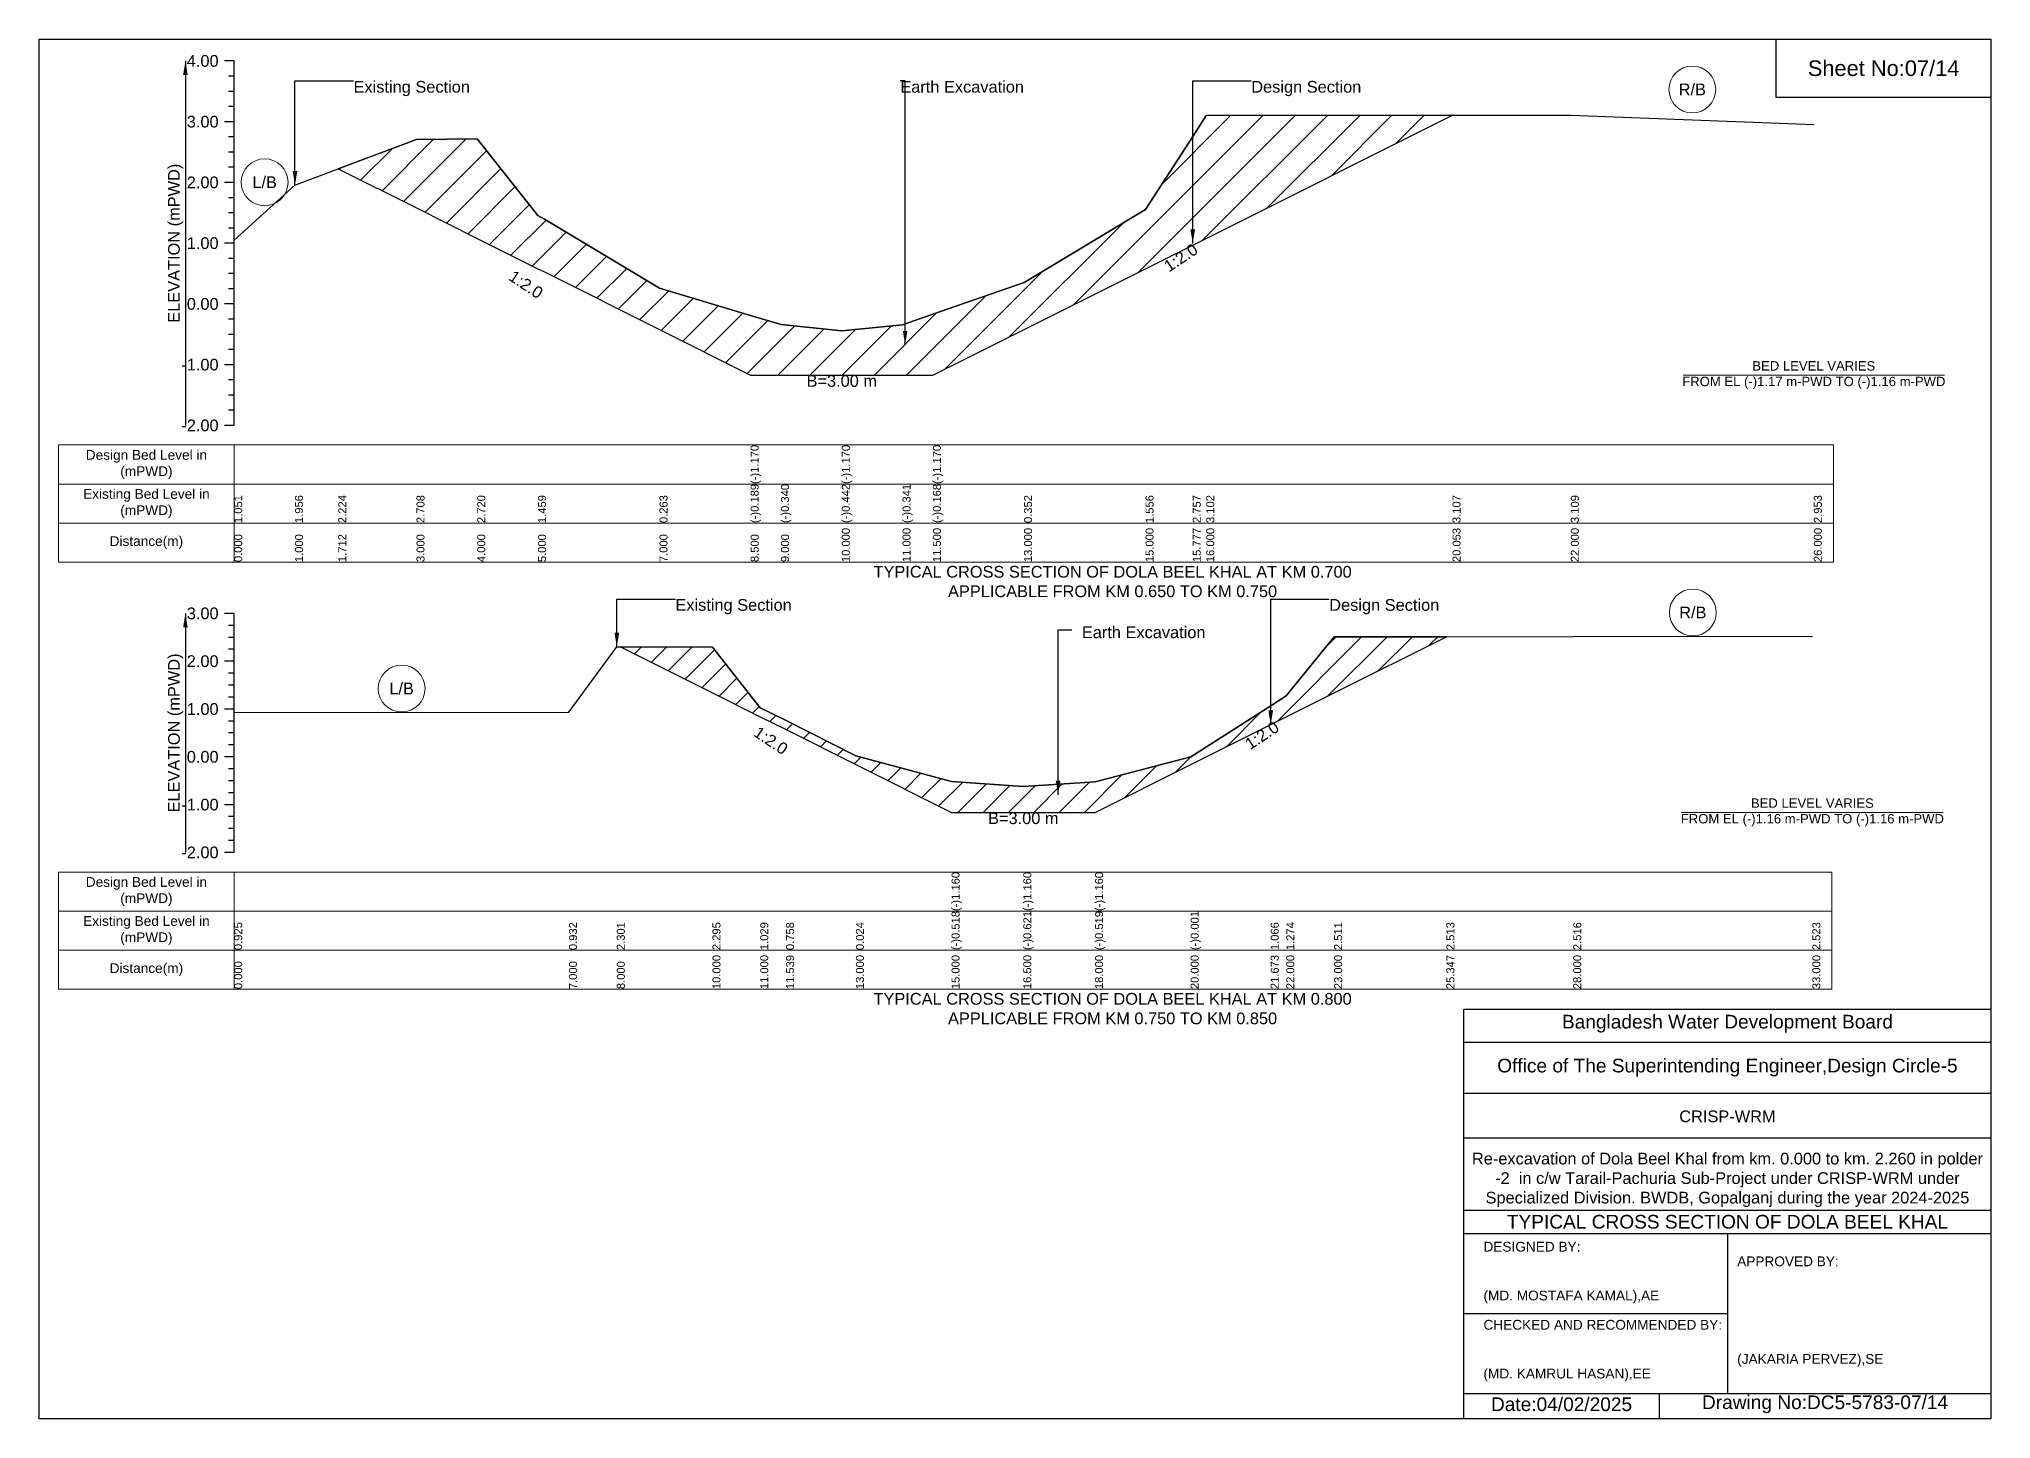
# Model space of a CAD drawing. Header units: inches. Extents: x 91000 to 258000, y -12753 to 0.
# Drawn here: x 160000 to 168000, y -5656 to 0 of the extents above; entities that cross this region are included whole.
import ezdxf

# ---------------------------------------------------------------- set-up
doc = ezdxf.new("R2010")
doc.units = ezdxf.units.IN
doc.header["$LTSCALE"] = 7
doc.header["$MEASUREMENT"] = 0
for name, color, linetype, lineweight in [('Cross section Data Border', 7, 'Continuous', 9), ('Cross Section Labels', 7, 'Continuous', 9), ('Existing_Bed_Level for Xsection', 7, 'Continuous', 25)]:
    doc.layers.add(name, color=color, linetype=linetype, lineweight=lineweight)
doc.styles.get("Standard").update_dxf_attribs({"font": 'arial.ttf'})
doc.dimstyles.get("Standard").update_dxf_attribs({"dimtxt": 0.18, "dimasz": 0.18, "dimexe": 0.18, "dimexo": 0.0625, "dimgap": 0.09, "dimtad": 0, "dimtih": 1, "dimtoh": 1, "dimdec": 4, "dimzin": 0, "dimdsep": 46, "dimtxsty": 'Standard', "dimcen": 0.09, "dimadec": 0, "dimazin": 0, "dimtfac": 1, "dimtdec": 4, "dimtofl": 0, "dimtmove": 0, "dimatfit": 3, "dimfxl": 1, "dimtolj": 1, "dimtzin": 0, "dimarcsym": 0})

msp = doc.modelspace()

# ---------------------------------------------------------------- hatches: boundary and pattern name
at = {"layer": 'Existing_Bed_Level for Xsection'}
h = msp.add_hatch(dxfattribs=at)
h.set_pattern_fill('ANSI31', color=256, scale=747, style=0)
h.paths.add_polyline_path([(161226.4, -532.2), (161547, -692.5), (161796, -817), (162045, -941.5), (162071.4, -954.7), (162543, -1190.5), (162916.5, -1377.3), (163041, -1377.3), (163290, -1377.3), (163539, -1377.3), (163663.5, -1377.3), (164037, -1190.5), (164535, -941.5), (164728.4, -844.8), (164784, -817), (165793.3, -312.4), (164784, -313.5), (164728.4, -399.5), (164535, -698.5), (164037, -998.3), (163663.5, -1127.7), (163539, -1170.9), (163290, -1196), (163041, -1170.6), (162916.5, -1133.1), (162543, -1020.5), (162071.4, -738.5), (162045, -722.7), (161796, -408.7), (161547, -411.6)])
h = msp.add_hatch(dxfattribs=at)
h.set_pattern_fill('ANSI31', color=256, scale=588, style=0)
h.paths.add_polyline_path([(162383.4, -2491.3), (162760, -2679.6), (162956, -2777.6), (163061.7, -2830.5), (163348, -2973.6), (163740, -3169.6), (164034, -3169.6), (164328, -3169.6), (164720, -2973.6), (165048, -2809.7), (165112, -2777.6), (165308, -2679.6), (165768, -2449.7), (165308, -2450.1), (165112, -2692.6), (165048, -2733.4), (164720, -2942.5), (164328, -3044), (164034, -3064), (163740, -3043.8), (163348, -2937.6), (163061.7, -2793.7), (162956, -2740.6), (162760, -2492.5)])

# ---------------------------------------------------------------- linework, layer by layer
for points in [[(160000, 0), (168000, 0), (168000, -5656), (160000, -5656)], [(167120, 0), (168000, 0), (168000, -240), (167120, -240)]]:
    msp.add_lwpolyline(points, close=True)
for points in [[(165840, -5656), (165840, -3976), (168000, -3976)], [(165840, -4112), (168000, -4112)], [(165840, -4320), (168000, -4320)], [(165840, -4504), (168000, -4504)], [(165840, -4800), (168000, -4800)], [(165840, -4896), (168000, -4896)], [(166920, -4896), (166920, -5552)], [(165840, -5224), (166920, -5224)], [(165840, -5552), (168000, -5552)], [(166640, -5552), (166640, -5656)]]:
    msp.add_lwpolyline(points)
at = {"layer": 'Cross section Data Border'}
for points in [[(160080, -1663.9), (167354, -1663.9), (167354, -2143.9), (160080, -2143.9)], [(160080, -3414.3), (167348, -3414.3), (167348, -3894.3), (160080, -3894.3)]]:
    msp.add_lwpolyline(points, close=True, dxfattribs=at)
for points in [[(160800, -1663.9), (160800, -2143.9)], [(160080, -1823.9), (167354, -1823.9)], [(160080, -1983.9), (167354, -1983.9)], [(160800, -3414.3), (160800, -3894.3)], [(160080, -3574.3), (167348, -3574.3)], [(160080, -3734.3), (167348, -3734.3)]]:
    msp.add_lwpolyline(points, dxfattribs=at)
at = {"layer": 'Cross Section Labels'}
for points in [[(166738.2, -1377.3), (167809.8, -1377.3)], [(166732.2, -3169.6), (167803.8, -3169.6)]]:
    msp.add_lwpolyline(points, dxfattribs=at)
for centre in [(166776, -206.7), (160924.5, -587.1), (166778, -2350.5), (161486, -2662.3)]:
    msp.add_circle(centre, 96, dxfattribs=at)
at = {"layer": 'Existing_Bed_Level for Xsection'}
for points in [[(160800, -89.9), (160760, -89.9)], [(160800, -152.2), (160776, -152.2)], [(160800, -1583.9), (160800, -1334.9), (160800, -1085.9), (160800, -836.9), (160800, -587.9), (160800, -338.9), (160800, -89.9)], [(160800, -214.4), (160776, -214.4)], [(160800, -276.7), (160776, -276.7)], [(160800, -824.2), (161049, -598.9), (161226.4, -532.2), (161547, -411.6), (161796, -408.7), (162045, -722.7), (162071.4, -738.5), (162543, -1020.5), (162916.5, -1133.1), (162916.5, -1133.1), (163041, -1170.6), (163290, -1196), (163290, -1196), (163539, -1170.9), (163663.5, -1127.7), (163663.5, -1127.7), (164037, -998.3), (164535, -698.5), (164728.4, -399.5), (164784, -313.5), (165793.3, -312.4), (166278, -311.8), (167274, -350.6)], [(160800, -338.9), (160760, -338.9)], [(160800, -401.2), (160776, -401.2)], [(160800, -463.4), (160776, -463.4)], [(160800, -525.7), (160776, -525.7)], [(160800, -587.9), (160760, -587.9)], [(160800, -650.2), (160776, -650.2)], [(160800, -712.4), (160776, -712.4)], [(160800, -774.7), (160776, -774.7)], [(160800, -836.9), (160760, -836.9)], [(160800, -899.2), (160776, -899.2)], [(160800, -961.4), (160776, -961.4)], [(160800, -1023.7), (160776, -1023.7)], [(160800, -1085.9), (160760, -1085.9)], [(160800, -1148.2), (160776, -1148.2)], [(160800, -1210.4), (160776, -1210.4)], [(160800, -1272.7), (160776, -1272.7)], [(160800, -1334.9), (160760, -1334.9)], [(160800, -1397.2), (160776, -1397.2)], [(160800, -1459.4), (160776, -1459.4)], [(160800, -1583.9), (160760, -1583.9)], [(160800, -1521.7), (160776, -1521.7)], [(160800, -2354.3), (160760, -2354.3)], [(160800, -3334.3), (160800, -3138.3), (160800, -2942.3), (160800, -2746.3), (160800, -2550.3), (160800, -2354.3)], [(160800, -2403.3), (160776, -2403.3)], [(160800, -2452.3), (160776, -2452.3)], [(160800, -2761), (162172, -2759.6), (162368, -2491.3), (162383.4, -2491.3), (162760, -2492.5), (162956, -2740.6), (163061.7, -2793.7), (163348, -2937.6), (163740, -3043.8), (163740, -3043.8), (164034, -3064), (164034, -3064), (164328, -3044), (164328, -3044), (164720, -2942.5), (165048, -2733.4), (165112, -2692.6), (165308, -2450.1), (165768, -2449.7), (166288, -2449.1), (167268, -2447.8)], [(160800, -2550.3), (160760, -2550.3)], [(160800, -2501.3), (160776, -2501.3)], [(160800, -2599.3), (160776, -2599.3)], [(160800, -2648.3), (160776, -2648.3)], [(160800, -2697.3), (160776, -2697.3)], [(160800, -2746.3), (160760, -2746.3)], [(160800, -2795.3), (160776, -2795.3)], [(160800, -2844.3), (160776, -2844.3)], [(160800, -2942.3), (160760, -2942.3)], [(160800, -2893.3), (160776, -2893.3)], [(160800, -2991.3), (160776, -2991.3)], [(160800, -3040.3), (160776, -3040.3)], [(160800, -3089.3), (160776, -3089.3)], [(160800, -3138.3), (160760, -3138.3)], [(160800, -3187.3), (160776, -3187.3)], [(160800, -3236.3), (160776, -3236.3)], [(160800, -3334.3), (160760, -3334.3)], [(160800, -3285.3), (160776, -3285.3)]]:
    msp.add_lwpolyline(points, dxfattribs=at)
for points in [[(161226.4, -532.2), (161547, -692.5), (161796, -817), (162045, -941.5), (162071.4, -954.7), (162543, -1190.5), (162916.5, -1377.3), (162916.5, -1377.3), (163041, -1377.3), (163290, -1377.3), (163290, -1377.3), (163539, -1377.3), (163663.5, -1377.3), (163663.5, -1377.3), (164037, -1190.5), (164535, -941.5), (164728.4, -844.8), (164784, -817), (165793.3, -312.4), (164784, -313.5), (164728.4, -399.5), (164535, -698.5), (164037, -998.3), (163663.5, -1127.7), (163663.5, -1127.7), (163539, -1170.9), (163290, -1196), (163290, -1196), (163041, -1170.6), (162916.5, -1133.1), (162916.5, -1133.1), (162543, -1020.5), (162071.4, -738.5), (162045, -722.7), (161796, -408.7), (161547, -411.6)], [(162383.4, -2491.3), (162760, -2679.6), (162956, -2777.6), (163061.7, -2830.5), (163348, -2973.6), (163740, -3169.6), (163740, -3169.6), (164034, -3169.6), (164034, -3169.6), (164328, -3169.6), (164328, -3169.6), (164720, -2973.6), (165048, -2809.7), (165112, -2777.6), (165308, -2679.6), (165768, -2449.7), (165768, -2449.7), (165768, -2449.7), (165308, -2450.1), (165112, -2692.6), (165048, -2733.4), (164720, -2942.5), (164328, -3044), (164328, -3044), (164034, -3064), (164034, -3064), (163740, -3043.8), (163740, -3043.8), (163348, -2937.6), (163061.7, -2793.7), (162956, -2740.6), (162760, -2492.5)]]:
    msp.add_lwpolyline(points, close=True, dxfattribs=at)

# ---------------------------------------------------------------- texts
at = {"attachment_point": 5}
for s, insert, char_height in [('Sheet No:07/14', (167560, -120), 64), ('Bangladesh Water Development Board', (166920, -4036), 56), ('Office of The Superintending Engineer,Design Circle-5', (166920, -4216), 56)]:
    msp.add_mtext(s, dxfattribs=dict(at, insert=insert, char_height=char_height))
for s, insert, char_height, width, attachment_point in [('CRISP-WRM', (166920, -4416), 48, 2240, 5), ('Re-excavation of Dola Beel Khal from km. 0.000 to km. 2.260 in polder -2  in c/w Tarail-Pachuria Sub-Project under CRISP-WRM under Specialized Division. BWDB, Gopalganj during the year 2024-2025', (166920, -4676), 48, 2160, 5), ('TYPICAL CROSS SECTION OF DOLA BEEL KHAL', (166920, -4848), 56, 2240, 5), ('DESIGNED BY:^J^J^J(MD. MOSTAFA KAMAL),AE', (165920, -5056), 40, 1120, 4), ('APPROVED BY:^J^J^J^J^J^J(JAKARIA PERVEZ),SE', (166960, -5216), 40, 1120, 4), ('CHECKED AND RECOMMENDED BY:^J^J^J(MD. KAMRUL HASAN),EE', (165920, -5376), 40, 1120, 4), ('Date:04/02/2025', (166240, -5596), 56, 1120, 5), ('Drawing No:DC5-5783-07/14', (167320, -5596), 56, 1760, 5)]:
    msp.add_mtext(s, dxfattribs=dict(insert=insert, char_height=char_height, width=width, attachment_point=attachment_point))
at = {"layer": 'Cross section Data Border', "char_height": 40, "width": 640, "attachment_point": 5}
for s, insert in [('Design Bed Level in (mPWD)', (160440, -1743.9)), ('Existing Bed Level in (mPWD)', (160440, -1903.9)), ('Distance(m)', (160440, -2063.9)), ('Design Bed Level in (mPWD)', (160440, -3494.3)), ('Existing Bed Level in (mPWD)', (160440, -3654.3)), ('Distance(m)', (160440, -3814.3))]:
    msp.add_mtext(s, dxfattribs=dict(at, insert=insert))
at = {"layer": 'Cross Section Labels'}
for s, insert, char_height, attachment_point in [('Existing Section', (161289, -171.8), 48, 1), ('Earth Excavation', (163530, -171.8), 48, 1), ('Design Section', (164968.4, -171.8), 48, 1), ('R/B', (166776, -206.7), 48, 5), ('L/B', (160924.5, -587.1), 48, 5), ('BED LEVEL VARIES ^JFROM EL (-)1.17 m-PWD TO (-)1.16 m-PWD', (167274, -1377.3), 38.4, 5), ('B=3.00 m', (163290, -1377.3), 48, 2), ('TYPICAL CROSS SECTION OF DOLA BEEL KHAL AT KM 0.700^JAPPLICABLE FROM KM 0.650 TO KM 0.750', (164400, -2223.9), 48, 5), ('Existing Section', (162608, -2295.5), 48, 1), ('Design Section', (165288, -2295.5), 48, 1), ('R/B', (166778, -2350.5), 48, 5), ('Earth Excavation', (164274, -2407.6), 48, 1), ('L/B', (161486, -2662.3), 48, 5), ('BED LEVEL VARIES ^JFROM EL (-)1.16 m-PWD TO (-)1.16 m-PWD', (167268, -3169.6), 38.4, 5), ('B=3.00 m', (164034, -3169.6), 48, 2), ('TYPICAL CROSS SECTION OF DOLA BEEL KHAL AT KM 0.800^JAPPLICABLE FROM KM 0.750 TO KM 0.850', (164400, -3974.3), 48, 5)]:
    msp.add_mtext(s, dxfattribs=dict(at, insert=insert, char_height=char_height, attachment_point=attachment_point))
at = {"layer": 'Cross Section Labels', "char_height": 48, "attachment_point": 2}
for insert, rotation in [((164666.2, -875.9), 33.69007), ((162009.2, -985.9), 326.30993), ((164999, -2834.2), 33.69007), ((163012.7, -2855), 326.30993)]:
    msp.add_mtext('1:2.0', dxfattribs=dict(at, insert=insert, rotation=rotation))
at = {"layer": 'Existing_Bed_Level for Xsection', "char_height": 48, "attachment_point": 6}
for s, insert in [('4.00', (160736, -89.9)), ('3.00', (160736, -338.9)), ('2.00', (160736, -587.9)), ('1.00', (160736, -836.9)), ('0.00', (160736, -1085.9)), ('-1.00', (160736, -1334.9)), ('-2.00', (160736, -1583.9)), ('3.00', (160736, -2354.3)), ('2.00', (160736, -2550.3)), ('1.00', (160736, -2746.3)), ('0.00', (160736, -2942.3)), ('-1.00', (160736, -3138.3)), ('-2.00', (160736, -3334.3))]:
    msp.add_mtext(s, dxfattribs=dict(at, insert=insert))
at = {"layer": 'Existing_Bed_Level for Xsection', "rotation": 90}
for s, insert, char_height, attachment_point in [('ELEVATION (mPWD)', (160560, -836.9), 48, 5), ('(-)1.170', (162916.5, -1823.9), 32.8, 1), ('(-)1.170', (163290, -1823.9), 32.8, 1), ('(-)1.170', (163663.5, -1823.9), 32.8, 1), ('(-)0.189', (162916.5, -1983.9), 32.8, 1), ('(-)0.340', (163041, -1983.9), 32.8, 1), ('(-)0.442', (163290, -1983.9), 32.8, 1), ('(-)0.341', (163539, -1983.9), 32.8, 1), ('(-)0.168', (163663.5, -1983.9), 32.8, 1), ('1.051', (160800, -1983.9), 32.8, 1), ('1.956', (161049, -1983.9), 32.8, 1), ('2.224', (161226.4, -1983.9), 32.8, 1), ('2.708', (161547, -1983.9), 32.8, 1), ('2.720', (161796, -1983.9), 32.8, 1), ('1.459', (162045, -1983.9), 32.8, 1), ('0.263', (162543, -1983.9), 32.8, 1), ('0.352', (164037, -1983.9), 32.8, 1), ('1.556', (164535, -1983.9), 32.8, 1), ('2.757', (164728.4, -1983.9), 32.8, 1), ('3.102', (164784, -1983.9), 32.8, 1), ('3.107', (165793.3, -1983.9), 32.8, 1), ('3.109', (166278, -1983.9), 32.8, 1), ('2.953', (167274, -1983.9), 32.8, 1), ('0.000', (160800, -2143.9), 32.8, 1), ('1.000', (161049, -2143.9), 32.8, 1), ('1.712', (161226.4, -2143.9), 32.8, 1), ('3.000', (161547, -2143.9), 32.8, 1), ('4.000', (161796, -2143.9), 32.8, 1), ('5.000', (162045, -2143.9), 32.8, 1), ('7.000', (162543, -2143.9), 32.8, 1), ('8.500', (162916.5, -2143.9), 32.8, 1), ('9.000', (163041, -2143.9), 32.8, 1), ('10.000', (163290, -2143.9), 32.8, 1), ('11.000', (163539, -2143.9), 32.8, 1), ('11.500', (163663.5, -2143.9), 32.8, 1), ('13.000', (164037, -2143.9), 32.8, 1), ('15.000', (164535, -2143.9), 32.8, 1), ('15.777', (164728.4, -2143.9), 32.8, 1), ('16.000', (164784, -2143.9), 32.8, 1), ('20.053', (165793.3, -2143.9), 32.8, 1), ('22.000', (166278, -2143.9), 32.8, 1), ('26.000', (167274, -2143.9), 32.8, 1), ('ELEVATION (mPWD)', (160560, -2844.3), 48, 5), ('(-)1.160', (163740, -3574.3), 32.8, 1), ('(-)1.160', (164034, -3574.3), 32.8, 1), ('(-)1.160', (164328, -3574.3), 32.8, 1), ('(-)0.518', (163740, -3734.3), 32.8, 1), ('(-)0.621', (164034, -3734.3), 32.8, 1), ('(-)0.519', (164328, -3734.3), 32.8, 1), ('(-)0.001', (164720, -3734.3), 32.8, 1), ('0.925', (160800, -3734.3), 32.8, 1), ('0.932', (162172, -3734.3), 32.8, 1), ('2.301', (162368, -3734.3), 32.8, 1), ('2.295', (162760, -3734.3), 32.8, 1), ('1.029', (162956, -3734.3), 32.8, 1), ('0.758', (163061.7, -3734.3), 32.8, 1), ('0.024', (163348, -3734.3), 32.8, 1), ('1.066', (165048, -3734.3), 32.8, 1), ('1.274', (165112, -3734.3), 32.8, 1), ('2.511', (165308, -3734.3), 32.8, 1), ('2.513', (165768, -3734.3), 32.8, 1), ('2.516', (166288, -3734.3), 32.8, 1), ('2.523', (167268, -3734.3), 32.8, 1), ('10.000', (162760, -3894.3), 32.8, 1), ('11.000', (162956, -3894.3), 32.8, 1), ('11.539', (163061.7, -3894.3), 32.8, 1), ('13.000', (163348, -3894.3), 32.8, 1), ('15.000', (163740, -3894.3), 32.8, 1), ('16.500', (164034, -3894.3), 32.8, 1), ('18.000', (164328, -3894.3), 32.8, 1), ('20.000', (164720, -3894.3), 32.8, 1), ('21.673', (165048, -3894.3), 32.8, 1), ('22.000', (165112, -3894.3), 32.8, 1), ('23.000', (165308, -3894.3), 32.8, 1), ('25.347', (165768, -3894.3), 32.8, 1), ('28.000', (166288, -3894.3), 32.8, 1), ('33.000', (167268, -3894.3), 32.8, 1), ('0.000', (160800, -3894.3), 32.8, 1), ('7.000', (162172, -3894.3), 32.8, 1), ('8.000', (162368, -3894.3), 32.8, 1)]:
    msp.add_mtext(s, dxfattribs=dict(at, insert=insert, char_height=char_height, attachment_point=attachment_point))

# ---------------------------------------------------------------- leaders
at = {"layer": 'Cross Section Labels', "annotation_type": 0, "has_hookline": 1, "hookline_direction": 0}
for points, text_width in [([(161049, -598.9), (161049, -171.8), (161288.9, -171.8)], 467.2), ([(163549.7, -1253.7), (163549.7, -171.8), (163529.9, -171.8)], 497), ([(164728.4, -837.5), (164728.4, -171.8), (164968.3, -171.8)], 441.2), ([(162368, -2491.3), (162368, -2295.5), (162607.9, -2295.5)], 467.2), ([(165048, -2809.7), (165048, -2295.5), (165287.9, -2295.5)], 441.2), ([(164176.6, -3097.3), (164176.6, -2421.8), (164233.3, -2421.8)], 497)]:
    msp.add_leader(points, dimstyle='Standard', override={"dimasz": 57.6}, dxfattribs=dict(at, text_width=text_width))
at = {"layer": 'Existing_Bed_Level for Xsection'}
for points in [[(160600, -89.9), (160600, -1583.9)], [(160600, -2354.3), (160600, -3334.3)]]:
    msp.add_leader(points, dimstyle='Standard', override={"dimasz": 57.6}, dxfattribs=at)

doc.saveas('drawing.dxf')
